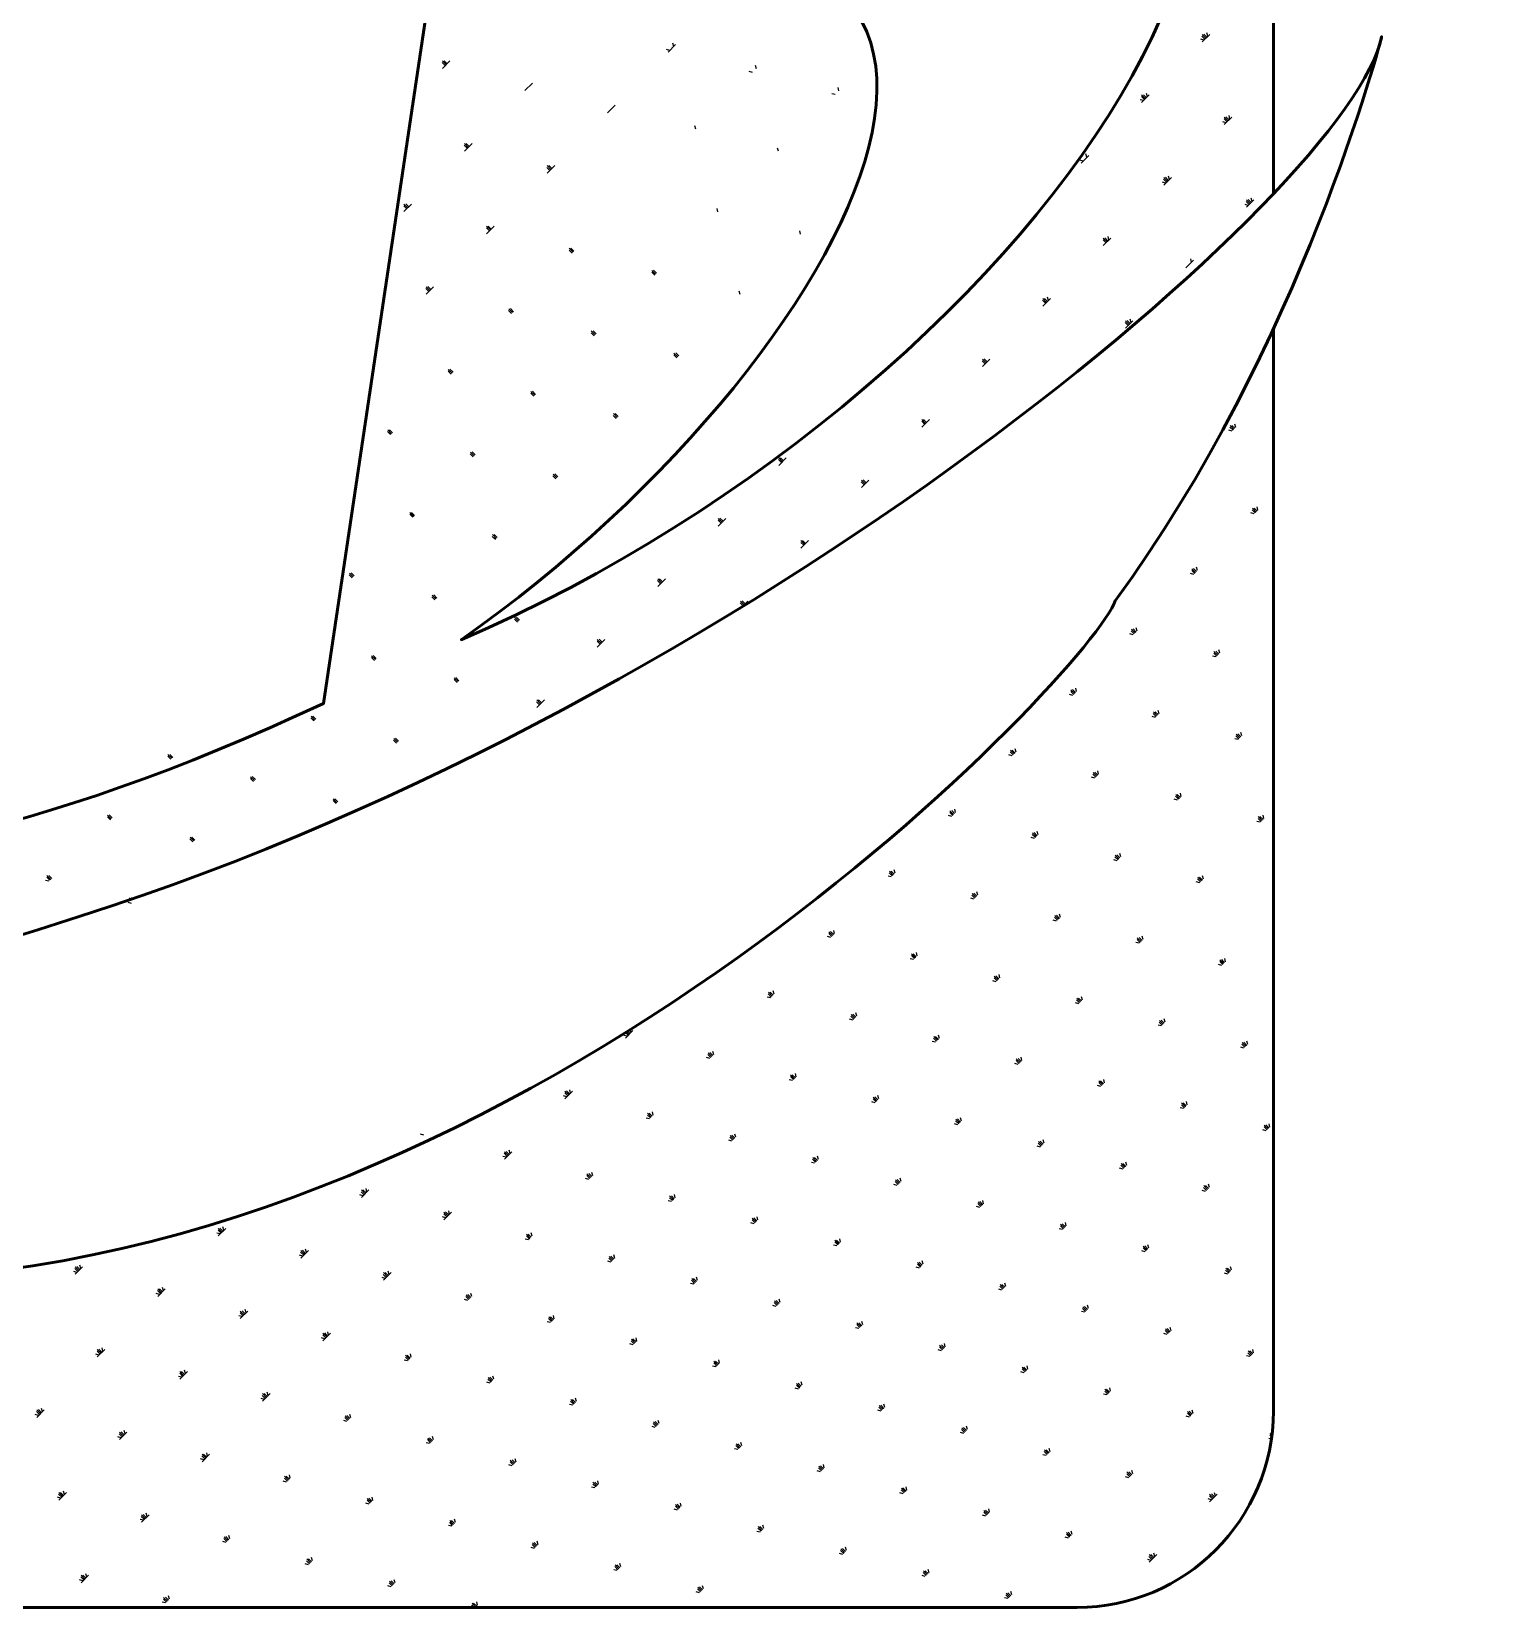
# Model space of a CAD drawing. Extents: x 54907 to 703237, y -798661 to -546661.
# Drawn here: x 250308 to 251933, y -551597 to -549857 of the extents above; entities that cross this region are included whole.
import ezdxf

# ---------------------------------------------------------------- set-up
doc = ezdxf.new("R2010")
doc.units = 0
doc.header["$LTSCALE"] = 1000
doc.header["$MEASUREMENT"] = 0
doc.layers.add('PUB_TITLE', color=4, linetype='Continuous')

msp = doc.modelspace()

# ---------------------------------------------------------------- linework, layer by layer
at = {"layer": 'PUB_TITLE', "color": 4}
for p, q in [((251604.1, -549865.1), (251600.8, -549861.7)), ((251605.2, -549864), (251601, -549859.9)), ((251601, -549868.2), (251609.4, -549859.9)), ((251606.2, -549863), (251602.9, -549859.6)), ((251607.3, -549861.9), (251606.3, -549858.3)), ((251013.1, -549877.5), (251009.4, -549876.5)), ((251011, -549879.6), (251019.3, -549871.2)), ((251017.2, -549873.3), (251016.3, -549869.6)), ((251603.1, -549866.1), (251599.4, -549865.1)), ((250764.7, -549894.3), (250761.4, -549891)), ((250765.8, -549893.3), (250761.6, -549889.1)), ((250761.6, -549897.5), (250769.9, -549889.1)), ((250766.8, -549892.2), (250763.5, -549888.9)), ((251108.5, -549897.8), (251107.5, -549894.1)), ((250852.9, -549921.9), (250861.2, -549913.6)), ((251104.3, -549901.9), (251100.7, -549901)), ((251195.6, -549926.4), (251192, -549925.4)), ((251199.8, -549922.2), (251198.8, -549918.6)), ((251536.3, -549932.9), (251532.6, -549932)), ((251537.3, -549931.9), (251534, -549928.6)), ((251538.4, -549930.9), (251534.2, -549926.7)), ((251534.2, -549935), (251542.5, -549926.7)), ((251539.4, -549929.8), (251536.1, -549926.5)), ((251540.5, -549928.8), (251539.5, -549925.1)), ((250944.1, -549946.4), (250952.5, -549938)), ((251629.6, -549955.3), (251625.5, -549951.1)), ((251625.5, -549959.5), (251633.8, -549951.1)), ((251630.7, -549954.3), (251627.3, -549950.9)), ((251631.7, -549953.2), (251630.8, -549949.6)), ((251041.7, -549964.6), (251040.7, -549960.9)), ((251627.6, -549957.4), (251623.9, -549956.4)), ((251628.6, -549956.4), (251625.3, -549953)), ((250789.2, -549985.6), (250785.8, -549982.3)), ((250790.2, -549984.6), (250786, -549980.4)), ((250786, -549988.7), (250794.4, -549980.4)), ((250791.3, -549983.5), (250787.9, -549980.2)), ((251133, -549989), (251132, -549985.4)), ((251469.5, -549999.8), (251465.8, -549998.8)), ((251467.4, -550001.9), (251475.7, -549993.5)), ((251473.6, -549995.6), (251472.7, -549991.9)), ((250880.5, -550010.1), (250877.1, -550006.7)), ((250881.5, -550009), (250877.3, -550004.8)), ((250877.3, -550013.2), (250885.7, -550004.8)), ((250882.5, -550008), (250879.2, -550004.6)), ((251561.8, -550023.2), (251558.4, -550019.8)), ((251562.8, -550022.1), (251558.6, -550018)), ((251558.6, -550026.3), (251567, -550018)), ((251563.9, -550021.1), (251560.5, -550017.7)), ((251564.9, -550020), (251563.9, -550016.4)), ((251560.7, -550024.2), (251557.1, -550023.2)), ((250722.4, -550052.4), (250719, -550049.1)), ((250723.4, -550051.4), (250719.2, -550047.2)), ((250719.2, -550055.6), (250727.6, -550047.2)), ((250724.4, -550050.3), (250721.1, -550047)), ((251066.1, -550055.9), (251065.2, -550052.2)), ((251652, -550048.7), (251648.4, -550047.7)), ((251653.1, -550047.6), (251649.7, -550044.3)), ((251654.1, -550046.6), (251649.9, -550042.4)), ((251649.9, -550050.8), (251658.3, -550042.4)), ((251655.1, -550045.5), (251651.8, -550042.2)), ((251656.2, -550044.5), (251655.2, -550040.9)), ((250813.6, -550076.9), (250810.3, -550073.6)), ((250814.7, -550075.8), (250810.5, -550071.7)), ((250810.5, -550080), (250818.9, -550071.7)), ((250815.7, -550074.8), (250812.4, -550071.5)), ((251157.4, -550080.3), (251156.5, -550076.7)), ((251495, -550090), (251491.6, -550086.7)), ((251496, -550089), (251491.8, -550084.8)), ((251491.8, -550093.1), (251500.2, -550084.8)), ((251497, -550087.9), (251493.7, -550084.6)), ((251498.1, -550086.9), (251497.1, -550083.2)), ((250904.9, -550101.3), (250901.6, -550098)), ((250906, -550100.3), (250901.8, -550096.1)), ((250907, -550099.3), (250903.7, -550095.9)), ((251589.4, -550111.3), (251588.4, -550107.7)), ((250996.2, -550125.8), (250992.9, -550122.5)), ((250997.2, -550124.8), (250993.1, -550120.6)), ((250998.3, -550123.7), (250994.9, -550120.4)), ((251583.1, -550117.6), (251591.5, -550109.2)), ((250746.8, -550143.7), (250743.5, -550140.4)), ((250747.9, -550142.7), (250743.7, -550138.5)), ((250743.7, -550146.8), (250752, -550138.5)), ((250748.9, -550141.6), (250745.6, -550138.3)), ((251090.6, -550147.1), (251089.6, -550143.5)), ((251428.1, -550156.8), (251424.8, -550153.5)), ((251429.2, -550155.8), (251425, -550151.6)), ((251425, -550160), (251433.4, -550151.6)), ((251430.2, -550154.7), (251426.9, -550151.4)), ((251431.3, -550153.7), (251430.3, -550150)), ((250838.1, -550168.2), (250834.8, -550164.8)), ((250839.1, -550167.1), (250835, -550163)), ((250840.2, -550166.1), (250836.8, -550162.7)), ((251519.4, -550181.3), (251516.1, -550177.9)), ((251520.5, -550180.2), (251516.3, -550176.1)), ((251516.3, -550184.4), (251524.6, -550176.1)), ((251521.5, -550179.2), (251518.2, -550175.8)), ((251522.5, -550178.1), (251521.6, -550174.5)), ((250929.4, -550192.6), (250926, -550189.3)), ((250930.4, -550191.6), (250926.2, -550187.4)), ((250931.5, -550190.5), (250928.1, -550187.2)), ((251021.7, -550216), (251017.5, -550211.9)), ((251022.7, -550215), (251019.4, -550211.7)), ((250772.3, -550233.9), (250768.1, -550229.8)), ((250773.4, -550232.9), (250770, -550229.6)), ((251020.7, -550217.1), (251017.3, -550213.7)), ((251361.3, -550223.6), (251358, -550220.3)), ((251362.4, -550222.6), (251358.2, -550218.4)), ((251358.2, -550226.8), (251366.5, -550218.4)), ((251363.4, -550221.6), (251360.1, -550218.2)), ((250771.3, -550235), (250767.9, -550231.7)), ((250862.6, -550259.5), (250859.2, -550256.1)), ((250863.6, -550258.4), (250859.4, -550254.2)), ((250864.6, -550257.4), (250861.3, -550254)), ((250953.8, -550283.9), (250950.5, -550280.6)), ((250954.9, -550282.9), (250950.7, -550278.7)), ((250955.9, -550281.8), (250952.6, -550278.5)), ((250704.4, -550301.8), (250701.1, -550298.5)), ((250705.5, -550300.8), (250701.3, -550296.6)), ((250706.5, -550299.7), (250703.2, -550296.4)), ((251294.5, -550290.5), (251291.2, -550287.1)), ((251295.5, -550289.4), (251291.4, -550285.2)), ((251291.4, -550293.6), (251299.7, -550285.2)), ((251296.6, -550288.4), (251293.2, -550285)), ((251634.1, -550298.1), (251630.5, -550297.1)), ((251635.2, -550297), (251631.8, -550293.7)), ((251636.2, -550296), (251632, -550291.8)), ((251637.2, -550294.9), (251633.9, -550291.6)), ((251638.3, -550293.9), (251637.3, -550290.2)), ((250795.7, -550326.3), (250792.4, -550322.9)), ((250796.8, -550325.2), (250792.6, -550321.1)), ((250797.8, -550324.2), (250794.5, -550320.8)), ((251136.4, -550332.8), (251133.1, -550329.5)), ((251137.4, -550331.8), (251133.3, -550327.6)), ((251133.3, -550336), (251141.6, -550327.6)), ((251138.5, -550330.7), (251135.1, -550327.4)), ((250887, -550350.7), (250883.7, -550347.4)), ((250888.1, -550349.7), (250883.9, -550345.5)), ((250889.1, -550348.6), (250885.8, -550345.3)), ((251228.7, -550356.2), (251224.5, -550352.1)), ((251224.5, -550360.4), (251232.9, -550352.1)), ((251229.8, -550355.2), (251226.4, -550351.9)), ((251227.7, -550357.3), (251224.3, -550353.9)), ((251659.6, -550388.3), (251656.3, -550385)), ((251660.7, -550387.3), (251656.5, -550383.1)), ((251661.7, -550386.2), (251658.4, -550382.9)), ((251662.7, -550385.2), (251661.8, -550381.5)), ((250728.9, -550393.1), (250725.6, -550389.8)), ((250730, -550392.1), (250725.8, -550387.9)), ((250731, -550391), (250727.7, -550387.7)), ((251069.6, -550399.6), (251066.2, -550396.3)), ((251070.6, -550398.6), (251066.4, -550394.4)), ((251066.4, -550402.8), (251074.8, -550394.4)), ((251071.7, -550397.6), (251068.3, -550394.2)), ((251658.6, -550389.3), (251654.9, -550388.4)), ((250820.2, -550417.6), (250816.8, -550414.2)), ((250821.2, -550416.5), (250817.1, -550412.3)), ((250822.3, -550415.5), (250818.9, -550412.1)), ((251160.8, -550424.1), (251157.5, -550420.8)), ((251161.9, -550423.1), (251157.7, -550418.9)), ((251157.7, -550427.2), (251166.1, -550418.9)), ((251162.9, -550422), (251159.6, -550418.7)), ((250662.1, -550459.9), (250658.7, -550456.6)), ((250663.1, -550458.9), (250659, -550454.7)), ((250664.2, -550457.8), (250660.8, -550454.5)), ((251591.7, -550456.2), (251588.1, -550455.2)), ((251592.8, -550455.1), (251589.5, -550451.8)), ((251593.8, -550454.1), (251589.7, -550449.9)), ((251594.9, -550453), (251591.5, -550449.7)), ((251595.9, -550452), (251594.9, -550448.3)), ((251002.7, -550466.5), (250999.4, -550463.1)), ((251003.8, -550465.4), (250999.6, -550461.2)), ((250999.6, -550469.6), (251008, -550461.2)), ((251004.8, -550464.4), (251001.5, -550461)), ((250753.4, -550484.4), (250750, -550481)), ((250754.4, -550483.3), (250750.2, -550479.2)), ((250755.5, -550482.3), (250752.1, -550478.9)), ((251094, -550490.9), (251090.7, -550487.6)), ((251095.1, -550489.9), (251090.9, -550485.7)), ((251090.9, -550494.1), (251099.2, -550485.7)), ((251096.1, -550488.8), (251092.8, -550485.5)), ((251679.7, -550479.7), (251679.4, -550479.6)), ((250844.6, -550508.8), (250841.3, -550505.5)), ((250845.7, -550507.8), (250841.5, -550503.6)), ((250846.7, -550506.7), (250843.4, -550503.4)), ((251524.9, -550523), (251521.3, -550522)), ((251526, -550521.9), (251522.6, -550518.6)), ((251527, -550520.9), (251522.8, -550516.7)), ((251528.1, -550519.9), (251524.7, -550516.5)), ((251529.1, -550518.8), (251528.1, -550515.2)), ((250935.9, -550533.3), (250932.6, -550530)), ((250937, -550532.2), (250932.8, -550528.1)), ((250932.8, -550536.4), (250941.1, -550528.1)), ((250938, -550531.2), (250934.7, -550527.9)), ((251617.2, -550546.4), (251613.9, -550543.1)), ((251618.3, -550545.4), (251614.1, -550541.2)), ((251619.3, -550544.3), (251616, -550541)), ((251620.4, -550543.3), (251619.4, -550539.6)), ((250686.5, -550551.2), (250683.2, -550547.9)), ((250687.6, -550550.2), (250683.4, -550546)), ((250688.6, -550549.1), (250685.3, -550545.8)), ((251616.2, -550547.4), (251612.6, -550546.5)), ((250777.8, -550575.7), (250774.5, -550572.3)), ((250778.9, -550574.6), (250774.7, -550570.4)), ((250779.9, -550573.6), (250776.6, -550570.2)), ((250870.1, -550599.1), (250866, -550594.9)), ((250866, -550603.2), (250874.3, -550594.9)), ((250871.2, -550598), (250867.9, -550594.7)), ((251458.1, -550589.8), (251454.5, -550588.8)), ((251459.1, -550588.8), (251455.8, -550585.4)), ((251460.2, -550587.7), (251456, -550583.5)), ((251461.2, -550586.7), (251457.9, -550583.3)), ((251462.3, -550585.6), (251461.3, -550582)), ((250620.8, -550617), (250616.6, -550612.8)), ((250621.8, -550615.9), (250618.5, -550612.6)), ((250869.1, -550600.1), (250865.8, -550596.8)), ((251549.4, -550614.3), (251545.7, -550613.3)), ((251550.4, -550613.2), (251547.1, -550609.9)), ((251551.5, -550612.2), (251547.3, -550608)), ((251552.5, -550611.1), (251549.2, -550607.8)), ((251553.6, -550610.1), (251552.6, -550606.4)), ((250619.7, -550618), (250616.4, -550614.7)), ((250711, -550642.5), (250707.7, -550639.1)), ((250712, -550641.4), (250707.9, -550637.3)), ((250713.1, -550640.4), (250709.8, -550637)), ((251640.7, -550638.7), (251637, -550637.7)), ((251641.7, -550637.7), (251638.4, -550634.3)), ((251642.8, -550636.6), (251638.6, -550632.5)), ((251643.8, -550635.6), (251640.5, -550632.2)), ((251644.8, -550634.5), (251643.9, -550630.9)), ((250461.6, -550660.4), (250458.3, -550657)), ((250462.7, -550659.3), (250458.5, -550655.2)), ((250463.7, -550658.3), (250460.4, -550655)), ((251391.3, -550656.6), (251387.6, -550655.6)), ((251392.3, -550655.6), (251389, -550652.2)), ((251393.4, -550654.5), (251389.2, -550650.4)), ((251394.4, -550653.5), (251391.1, -550650.2)), ((251395.5, -550652.5), (251394.5, -550648.8)), ((250552.9, -550684.8), (250549.6, -550681.5)), ((250553.9, -550683.8), (250549.8, -550679.6)), ((250555, -550682.8), (250551.6, -550679.4)), ((251482.6, -550681.1), (251478.9, -550680.1)), ((251483.6, -550680), (251480.3, -550676.7)), ((251484.7, -550679), (251480.5, -550674.8)), ((251485.7, -550678), (251482.4, -550674.6)), ((251486.7, -550676.9), (251485.8, -550673.3)), ((251575.9, -550703.5), (251571.8, -550699.3)), ((251577, -550702.4), (251573.6, -550699.1)), ((251578, -550701.4), (251577, -550697.7)), ((250644.2, -550709.3), (250640.8, -550706)), ((250645.2, -550708.3), (250641, -550704.1)), ((250646.3, -550707.2), (250642.9, -550703.9)), ((251326.5, -550721.4), (251322.4, -550717.2)), ((251327.6, -550720.3), (251324.3, -550717)), ((251328.6, -550719.3), (251327.7, -550715.6)), ((251573.8, -550705.5), (251570.2, -550704.6)), ((251574.9, -550704.5), (251571.5, -550701.2)), ((250394.8, -550727.2), (250391.5, -550723.9)), ((250395.8, -550726.2), (250391.7, -550722)), ((250396.9, -550725.1), (250393.5, -550721.8)), ((251324.5, -550723.4), (251320.8, -550722.5)), ((251325.5, -550722.4), (251322.2, -550719.1)), ((251665.1, -550730), (251661.5, -550729)), ((251666.2, -550729), (251662.8, -550725.6)), ((251667.2, -550727.9), (251663, -550723.7)), ((251668.3, -550726.9), (251664.9, -550723.5)), ((251669.3, -550725.8), (251668.3, -550722.2)), ((250486.1, -550751.7), (250482.7, -550748.3)), ((250487.1, -550750.6), (250482.9, -550746.4)), ((250488.2, -550749.6), (250484.8, -550746.2)), ((251415.7, -550747.9), (251412.1, -550746.9)), ((251416.8, -550746.9), (251413.4, -550743.5)), ((251417.8, -550745.8), (251413.7, -550741.6)), ((251418.9, -550744.8), (251415.5, -550741.4)), ((251419.9, -550743.7), (251418.9, -550740.1)), ((251508.1, -550771.3), (251504.7, -550768)), ((251509.1, -550770.3), (251504.9, -550766.1)), ((251510.2, -550769.2), (251506.8, -550765.9)), ((251511.2, -550768.2), (251510.2, -550764.5)), ((251258.7, -550789.2), (251255.3, -550785.9)), ((251259.7, -550788.2), (251255.6, -550784)), ((251260.8, -550787.1), (251257.4, -550783.8)), ((251261.8, -550786.1), (251260.8, -550782.4)), ((251507, -550772.4), (251503.4, -550771.4)), ((250326.9, -550795.1), (250323.3, -550794.1)), ((250328, -550794), (250324.6, -550790.7)), ((250329, -550793), (250324.8, -550788.8)), ((250330.1, -550791.9), (250326.7, -550788.6)), ((251257.6, -550790.3), (251254, -550789.3)), ((251598.3, -550796.8), (251594.6, -550795.8)), ((251599.3, -550795.8), (251596, -550792.4)), ((251600.4, -550794.7), (251596.2, -550790.6)), ((251601.4, -550793.7), (251598.1, -550790.4)), ((251602.5, -550792.6), (251601.5, -550789)), ((250418.2, -550819.5), (250414.6, -550818.5)), ((250416.4, -550815.6), (250415.9, -550815.1)), ((250417.9, -550815.1), (250416.1, -550813.3)), ((250419.5, -550814.5), (250418, -550813.1)), ((251348.9, -550814.7), (251345.3, -550813.8)), ((251350, -550813.7), (251346.6, -550810.3)), ((251351, -550812.6), (251346.8, -550808.5)), ((251352.1, -550811.6), (251348.7, -550808.3)), ((251353.1, -550810.6), (251352.1, -550806.9)), ((251440.2, -550839.2), (251436.5, -550838.2)), ((251441.2, -550838.1), (251437.9, -550834.8)), ((251442.3, -550837.1), (251438.1, -550832.9)), ((251443.3, -550836.1), (251440, -550832.7)), ((251444.4, -550835), (251443.4, -550831.4)), ((251190.8, -550857.1), (251187.2, -550856.1)), ((251191.9, -550856), (251188.5, -550852.7)), ((251192.9, -550855), (251188.7, -550850.8)), ((251194, -550854), (251190.6, -550850.6)), ((251195, -550852.9), (251194, -550849.3)), ((251535.7, -550859.5), (251534.7, -550855.8)), ((251286.3, -550877.4), (251285.3, -550873.7)), ((251531.5, -550863.6), (251527.8, -550862.7)), ((251532.5, -550862.6), (251529.2, -550859.3)), ((251533.6, -550861.6), (251529.4, -550857.4)), ((251534.6, -550860.5), (251531.3, -550857.2)), ((251282.1, -550881.6), (251278.4, -550880.6)), ((251283.1, -550880.5), (251279.8, -550877.2)), ((251284.2, -550879.5), (251280, -550875.3)), ((251285.2, -550878.4), (251281.9, -550875.1)), ((251622.8, -550888.1), (251619.1, -550887.1)), ((251623.8, -550887.1), (251620.5, -550883.7)), ((251624.8, -550886), (251620.7, -550881.8)), ((251625.9, -550885), (251622.6, -550881.6)), ((251626.9, -550883.9), (251626, -550880.3)), ((251373.4, -550906), (251369.7, -550905)), ((251374.4, -550905), (251371.1, -550901.6)), ((251375.5, -550903.9), (251371.3, -550899.7)), ((251376.5, -550902.9), (251373.2, -550899.5)), ((251377.6, -550901.8), (251376.6, -550898.2)), ((251124, -550923.9), (251120.3, -550922.9)), ((251125, -550922.9), (251121.7, -550919.5)), ((251126.1, -550921.8), (251121.9, -550917.6)), ((251127.1, -550920.8), (251123.8, -550917.4)), ((251128.2, -550919.7), (251127.2, -550916.1)), ((251465.7, -550929.4), (251462.4, -550926.1)), ((251466.7, -550928.4), (251462.6, -550924.2)), ((251467.8, -550927.3), (251464.4, -550924)), ((251468.8, -550926.3), (251467.9, -550922.6)), ((251216.3, -550947.3), (251213, -550944)), ((251217.4, -550946.3), (251213.2, -550942.1)), ((251218.4, -550945.2), (251215.1, -550941.9)), ((251219.5, -550944.2), (251218.5, -550940.5)), ((251464.7, -550930.5), (251461, -550929.5)), ((250963.8, -550968.4), (250972.2, -550960)), ((250969, -550963.1), (250966.5, -550960.6)), ((250970.1, -550962.1), (250969.2, -550958.9)), ((251215.3, -550948.4), (251211.6, -550947.4)), ((251555.9, -550954.9), (251552.3, -550953.9)), ((251557, -550953.9), (251553.6, -550950.5)), ((251558, -550952.8), (251553.8, -550948.7)), ((251559.1, -550951.8), (251555.7, -550948.5)), ((251560.1, -550950.7), (251559.1, -550947.1)), ((250965.9, -550966.3), (250962.2, -550965.3)), ((250966.9, -550965.2), (250963.9, -550962.2)), ((250968, -550964.2), (250965.2, -550961.4)), ((251306.6, -550972.8), (251302.9, -550971.9)), ((251307.6, -550971.8), (251304.3, -550968.4)), ((251308.6, -550970.7), (251304.5, -550966.6)), ((251309.7, -550969.7), (251306.3, -550966.4)), ((251310.7, -550968.7), (251309.8, -550965)), ((251647.2, -550979.4), (251643.6, -550978.4)), ((251648.3, -550978.3), (251644.9, -550975)), ((251649.3, -550977.3), (251645.1, -550973.1)), ((251650.4, -550976.3), (251647, -550972.9)), ((251651.4, -550975.2), (251650.4, -550971.6)), ((251057.2, -550990.7), (251053.5, -550989.8)), ((251058.2, -550989.7), (251054.9, -550986.4)), ((251059.3, -550988.6), (251055.1, -550984.5)), ((251060.3, -550987.6), (251057, -550984.3)), ((251061.4, -550986.6), (251060.4, -550982.9)), ((251398.9, -550996.2), (251395.5, -550992.9)), ((251399.9, -550995.2), (251395.7, -550991)), ((251401, -550994.2), (251397.6, -550990.8)), ((251402, -550993.1), (251401, -550989.5)), ((251149.5, -551014.1), (251146.2, -551010.8)), ((251150.5, -551013.1), (251146.4, -551008.9)), ((251151.6, -551012.1), (251148.2, -551008.7)), ((251152.6, -551011), (251151.7, -551007.4)), ((251397.8, -550997.3), (251394.2, -550996.3)), ((250900.1, -551032.1), (250896.8, -551028.7)), ((250901.2, -551031), (250897, -551026.8)), ((250897, -551035.2), (250905.3, -551026.8)), ((250902.2, -551030), (250898.9, -551026.6)), ((250903.2, -551028.9), (250902.3, -551025.3)), ((251148.5, -551015.2), (251144.8, -551014.2)), ((251489.1, -551021.7), (251485.5, -551020.8)), ((251490.2, -551020.7), (251486.8, -551017.4)), ((251491.2, -551019.7), (251487, -551015.5)), ((251492.2, -551018.6), (251488.9, -551015.3)), ((251493.3, -551017.6), (251492.3, -551013.9)), ((250899.1, -551033.1), (250895.4, -551032.1)), ((251239.7, -551039.7), (251236.1, -551038.7)), ((251240.8, -551038.6), (251237.4, -551035.3)), ((251241.8, -551037.6), (251237.6, -551033.4)), ((251242.9, -551036.5), (251239.5, -551033.2)), ((251243.9, -551035.5), (251242.9, -551031.8)), ((251580.4, -551046.2), (251576.7, -551045.2)), ((251581.4, -551045.2), (251578.1, -551041.8)), ((251582.5, -551044.1), (251578.3, -551039.9)), ((251583.5, -551043.1), (251580.2, -551039.7)), ((251584.6, -551042), (251583.6, -551038.4)), ((250990.4, -551057.6), (250986.7, -551056.6)), ((250991.4, -551056.5), (250988.1, -551053.2)), ((250992.4, -551055.5), (250988.3, -551051.3)), ((250993.5, -551054.4), (250990.1, -551051.1)), ((250994.5, -551053.4), (250993.6, -551049.7)), ((251331, -551064.1), (251327.4, -551063.1)), ((251332.1, -551063.1), (251328.7, -551059.7)), ((251333.1, -551062), (251328.9, -551057.8)), ((251334.1, -551061), (251330.8, -551057.6)), ((251335.2, -551059.9), (251334.2, -551056.3)), ((251673.8, -551068.6), (251669.6, -551064.4)), ((251674.8, -551067.5), (251671.5, -551064.2)), ((251675.9, -551066.5), (251674.9, -551062.8)), ((250741, -551075.5), (250737.3, -551074.5)), ((251081.6, -551082), (251078, -551081)), ((251082.7, -551081), (251079.3, -551077.6)), ((251083.7, -551079.9), (251079.5, -551075.8)), ((251084.8, -551078.9), (251081.4, -551075.5)), ((251085.8, -551077.8), (251084.8, -551074.2)), ((251424.4, -551086.5), (251420.2, -551082.3)), ((251425.4, -551085.4), (251422.1, -551082.1)), ((251426.5, -551084.4), (251425.5, -551080.7)), ((251671.7, -551070.7), (251668, -551069.7)), ((251672.7, -551069.6), (251669.4, -551066.3)), ((250832.3, -551099.9), (250828.6, -551098.9)), ((250833.3, -551098.9), (250830, -551095.5)), ((250834.3, -551097.8), (250830.2, -551093.7)), ((250830.2, -551102), (250838.5, -551093.7)), ((250835.4, -551096.8), (250832, -551093.4)), ((250836.4, -551095.7), (250835.4, -551092.1)), ((251175, -551104.4), (251170.8, -551100.2)), ((251176, -551103.3), (251172.7, -551100)), ((251177.1, -551102.3), (251176.1, -551098.6)), ((251422.3, -551088.6), (251418.6, -551087.6)), ((251423.3, -551087.5), (251420, -551084.2)), ((250926.7, -551121.2), (250923.3, -551117.9)), ((250927.7, -551120.2), (250926.7, -551116.6)), ((251172.9, -551106.5), (251169.3, -551105.5)), ((251174, -551105.4), (251170.6, -551102.1)), ((251513.6, -551113), (251509.9, -551112)), ((251514.6, -551112), (251511.3, -551108.6)), ((251515.7, -551110.9), (251511.5, -551106.8)), ((251516.7, -551109.9), (251513.4, -551106.6)), ((251517.8, -551108.9), (251516.8, -551105.2)), ((250678.3, -551138.1), (250677.3, -551134.5)), ((250923.5, -551124.4), (250919.9, -551123.4)), ((250924.6, -551123.3), (250921.2, -551120)), ((250925.6, -551122.3), (250921.4, -551118.1)), ((251264.2, -551130.9), (251260.5, -551130)), ((251265.2, -551129.9), (251261.9, -551126.5)), ((251266.3, -551128.8), (251262.1, -551124.7)), ((251267.3, -551127.8), (251264, -551124.5)), ((251268.4, -551126.8), (251267.4, -551123.1)), ((251605.9, -551136.4), (251602.6, -551133.1)), ((251606.9, -551135.4), (251602.8, -551131.2)), ((251608, -551134.4), (251604.6, -551131)), ((251609, -551133.3), (251608.1, -551129.7)), ((250674.1, -551142.3), (250670.5, -551141.3)), ((250675.2, -551141.2), (250671.9, -551137.9)), ((250676.2, -551140.2), (250672.1, -551136)), ((250672.1, -551144.4), (250680.4, -551136)), ((250677.3, -551139.2), (250673.9, -551135.8)), ((251014.8, -551148.8), (251011.2, -551147.9)), ((251015.9, -551147.8), (251012.5, -551144.5)), ((251016.9, -551146.7), (251012.7, -551142.6)), ((251017.9, -551145.7), (251014.6, -551142.4)), ((251019, -551144.7), (251018, -551141)), ((251356.5, -551154.3), (251353.2, -551151)), ((251357.6, -551153.3), (251353.4, -551149.1)), ((251358.6, -551152.3), (251355.3, -551148.9)), ((251359.6, -551151.2), (251358.7, -551147.6)), ((251604.9, -551137.5), (251601.2, -551136.5)), ((250765.4, -551166.7), (250761.8, -551165.8)), ((250766.5, -551165.7), (250763.1, -551162.4)), ((250767.5, -551164.7), (250763.3, -551160.5)), ((250763.3, -551168.8), (250771.7, -551160.5)), ((250768.6, -551163.6), (250765.2, -551160.3)), ((250769.6, -551162.6), (250768.6, -551158.9)), ((251107.1, -551172.3), (251103.8, -551168.9)), ((251108.2, -551171.2), (251104, -551167)), ((251109.2, -551170.2), (251105.9, -551166.8)), ((251110.3, -551169.1), (251109.3, -551165.5)), ((251355.5, -551155.4), (251351.8, -551154.4)), ((250516, -551184.6), (250512.4, -551183.7)), ((250517.1, -551183.6), (250513.8, -551180.3)), ((250518.1, -551182.6), (250514, -551178.4)), ((250514, -551186.7), (250522.3, -551178.4)), ((250519.2, -551181.5), (250515.8, -551178.2)), ((250520.2, -551180.5), (250519.2, -551176.8)), ((250857.8, -551190.2), (250854.4, -551186.8)), ((250858.8, -551189.1), (250854.6, -551184.9)), ((250859.8, -551188.1), (250856.5, -551184.7)), ((250860.9, -551187), (250859.9, -551183.4)), ((251106.1, -551173.3), (251102.4, -551172.3)), ((251446.8, -551179.8), (251443.1, -551178.9)), ((251447.8, -551178.8), (251444.5, -551175.5)), ((251448.8, -551177.8), (251444.7, -551173.6)), ((251449.9, -551176.7), (251446.5, -551173.4)), ((251450.9, -551175.7), (251450, -551172)), ((250608.4, -551208.1), (250605, -551204.7)), ((250609.4, -551207), (250605.2, -551202.8)), ((250605.2, -551211.2), (250613.6, -551202.8)), ((250610.5, -551206), (250607.1, -551202.6)), ((250611.5, -551204.9), (250610.5, -551201.3)), ((250856.7, -551191.2), (250853.1, -551190.2)), ((251197.4, -551197.8), (251193.7, -551196.8)), ((251198.4, -551196.7), (251195.1, -551193.4)), ((251199.5, -551195.7), (251195.3, -551191.5)), ((251200.5, -551194.6), (251197.2, -551191.3)), ((251201.5, -551193.6), (251200.6, -551189.9)), ((251538, -551204.3), (251534.4, -551203.3)), ((251539.1, -551203.3), (251535.7, -551199.9)), ((251540.1, -551202.2), (251535.9, -551198)), ((251541.2, -551201.2), (251537.8, -551197.8)), ((251542.2, -551200.1), (251541.2, -551196.5)), ((250360, -551224.9), (250355.9, -551220.7)), ((250355.9, -551229.1), (250364.2, -551220.7)), ((250361.1, -551223.9), (250357.7, -551220.5)), ((250362.1, -551222.8), (250361.1, -551219.2)), ((250607.3, -551209.1), (250603.7, -551208.1)), ((250948, -551215.7), (250944.3, -551214.7)), ((250949, -551214.6), (250945.7, -551211.3)), ((250950.1, -551213.6), (250945.9, -551209.4)), ((250951.1, -551212.5), (250947.8, -551209.2)), ((250952.2, -551211.5), (250951.2, -551207.8)), ((251288.7, -551222.2), (251285, -551221.2)), ((251289.7, -551221.2), (251286.4, -551217.8)), ((251290.7, -551220.1), (251286.6, -551215.9)), ((251291.8, -551219.1), (251288.4, -551215.7)), ((251292.8, -551218), (251291.8, -551214.4)), ((251632.4, -551225.6), (251629.1, -551222.3)), ((251633.5, -551224.6), (251632.5, -551220.9)), ((250357.9, -551227), (250354.3, -551226)), ((250359, -551226), (250355.6, -551222.6)), ((250698.6, -551233.6), (250695, -551232.6)), ((250699.7, -551232.5), (250696.3, -551229.2)), ((250700.7, -551231.5), (250696.5, -551227.3)), ((250696.5, -551235.7), (250704.9, -551227.3)), ((250701.7, -551230.4), (250698.4, -551227.1)), ((250702.8, -551229.4), (250701.8, -551225.7)), ((251039.3, -551240.1), (251035.6, -551239.1)), ((251040.3, -551239.1), (251037, -551235.7)), ((251041.4, -551238), (251037.2, -551233.9)), ((251042.4, -551237), (251039.1, -551233.6)), ((251043.4, -551235.9), (251042.5, -551232.3)), ((251384.1, -551242.5), (251383.1, -551238.8)), ((251629.3, -551228.8), (251625.7, -551227.8)), ((251630.4, -551227.7), (251627, -551224.4)), ((251631.4, -551226.7), (251627.2, -551222.5)), ((250449.2, -551251.5), (250445.6, -551250.5)), ((250450.3, -551250.4), (250446.9, -551247.1)), ((250451.3, -551249.4), (250447.1, -551245.2)), ((250447.1, -551253.6), (250455.5, -551245.2)), ((250452.4, -551248.3), (250449, -551245)), ((250453.4, -551247.3), (250452.4, -551243.6)), ((250789.9, -551258), (250786.2, -551257)), ((250790.9, -551257), (250787.6, -551253.6)), ((250792, -551255.9), (250787.8, -551251.8)), ((250793, -551254.9), (250789.7, -551251.5)), ((250794.1, -551253.8), (250793.1, -551250.2)), ((251134.7, -551260.4), (251133.7, -551256.7)), ((251379.9, -551246.7), (251376.3, -551245.7)), ((251381, -551245.6), (251377.6, -551242.3)), ((251382, -551244.6), (251377.8, -551240.4)), ((251383.1, -551243.5), (251379.7, -551240.2)), ((250541.6, -551274.9), (250538.2, -551271.5)), ((250542.6, -551273.8), (250538.4, -551269.7)), ((250538.4, -551278), (250546.8, -551269.7)), ((250543.6, -551272.8), (250540.3, -551269.5)), ((250544.7, -551271.8), (250543.7, -551268.1)), ((250885.3, -551278.3), (250884.4, -551274.7)), ((251130.5, -551264.6), (251126.9, -551263.6)), ((251131.6, -551263.5), (251128.3, -551260.2)), ((251132.6, -551262.5), (251128.5, -551258.3)), ((251133.7, -551261.4), (251130.3, -551258.1)), ((251471.2, -551271.1), (251467.6, -551270.2)), ((251472.3, -551270.1), (251468.9, -551266.7)), ((251473.3, -551269), (251469.1, -551264.9)), ((251474.3, -551268), (251471, -551264.7)), ((251475.4, -551267), (251474.4, -551263.3)), ((250540.5, -551275.9), (250536.9, -551274.9)), ((250881.2, -551282.5), (250877.5, -551281.5)), ((250882.2, -551281.4), (250878.9, -551278.1)), ((250883.3, -551280.4), (250879.1, -551276.2)), ((250884.3, -551279.3), (250881, -551276)), ((251221.8, -551289), (251218.2, -551288.1)), ((251222.9, -551288), (251219.5, -551284.6)), ((251223.9, -551286.9), (251219.7, -551282.8)), ((251225, -551285.9), (251221.6, -551282.6)), ((251226, -551284.9), (251225, -551281.2)), ((251563.5, -551294.5), (251560.2, -551291.2)), ((251564.6, -551293.5), (251560.4, -551289.3)), ((251565.6, -551292.5), (251562.3, -551289.1)), ((251566.7, -551291.4), (251565.7, -551287.8)), ((250631.8, -551300.4), (250628.1, -551299.4)), ((250632.8, -551299.3), (250629.5, -551296)), ((250633.9, -551298.3), (250629.7, -551294.1)), ((250629.7, -551302.5), (250638.1, -551294.1)), ((250634.9, -551297.3), (250631.6, -551293.9)), ((250636, -551296.2), (250635, -551292.6)), ((250972.4, -551306.9), (250968.8, -551306)), ((250973.5, -551305.9), (250970.2, -551302.6)), ((250974.5, -551304.9), (250970.4, -551300.7)), ((250975.6, -551303.8), (250972.2, -551300.5)), ((250976.6, -551302.8), (250975.6, -551299.1)), ((251314.2, -551312.4), (251310.8, -551309.1)), ((251315.2, -551311.4), (251311, -551307.2)), ((251316.2, -551310.4), (251312.9, -551307)), ((251317.3, -551309.3), (251316.3, -551305.7)), ((251562.5, -551295.6), (251558.8, -551294.6)), ((250382.4, -551318.3), (250378.8, -551317.3)), ((250383.4, -551317.2), (250380.1, -551313.9)), ((250384.5, -551316.2), (250380.3, -551312)), ((250380.3, -551320.4), (250388.7, -551312)), ((250385.5, -551315.2), (250382.2, -551311.8)), ((250386.6, -551314.1), (250385.6, -551310.5)), ((250723.1, -551324.8), (250719.4, -551323.9)), ((250724.1, -551323.8), (250720.8, -551320.5)), ((250725.2, -551322.8), (250721, -551318.6)), ((250726.2, -551321.7), (250722.9, -551318.4)), ((250727.2, -551320.7), (250726.3, -551317)), ((251065.8, -551329.3), (251061.6, -551325.1)), ((251066.9, -551328.3), (251063.5, -551324.9)), ((251067.9, -551327.2), (251066.9, -551323.6)), ((251313.1, -551313.5), (251309.5, -551312.5)), ((251653.8, -551320), (251650.1, -551319.1)), ((251654.8, -551319), (251651.5, -551315.7)), ((251655.9, -551318), (251651.7, -551313.8)), ((251656.9, -551316.9), (251653.6, -551313.6)), ((251657.9, -551315.9), (251657, -551312.2)), ((250473.7, -551342.7), (250470, -551341.8)), ((250474.7, -551341.7), (250471.4, -551338.4)), ((250475.8, -551340.7), (250471.6, -551336.5)), ((250471.6, -551344.8), (250479.9, -551336.5)), ((250476.8, -551339.6), (250473.5, -551336.3)), ((250477.9, -551338.6), (250476.9, -551334.9)), ((250816.4, -551347.2), (250812.3, -551343)), ((250817.5, -551346.2), (250814.1, -551342.8)), ((250818.5, -551345.1), (250817.5, -551341.5)), ((251063.7, -551331.4), (251060.1, -551330.4)), ((251064.8, -551330.4), (251061.4, -551327)), ((251404.4, -551338), (251400.7, -551337)), ((251405.4, -551336.9), (251402.1, -551333.6)), ((251406.5, -551335.9), (251402.3, -551331.7)), ((251407.5, -551334.8), (251404.2, -551331.5)), ((251408.6, -551333.8), (251407.6, -551330.1)), ((250567.1, -551365.1), (250562.9, -551360.9)), ((250562.9, -551369.3), (250571.2, -551360.9)), ((250568.1, -551364.1), (250564.8, -551360.7)), ((250569.1, -551363), (250568.2, -551359.4)), ((250814.3, -551349.3), (250810.7, -551348.3)), ((250815.4, -551348.3), (250812, -551344.9)), ((251155, -551355.9), (251151.4, -551354.9)), ((251156.1, -551354.8), (251152.7, -551351.5)), ((251157.1, -551353.8), (251152.9, -551349.6)), ((251158.1, -551352.7), (251154.8, -551349.4)), ((251159.2, -551351.7), (251158.2, -551348)), ((251495.7, -551362.4), (251492, -551361.4)), ((251496.7, -551361.4), (251493.4, -551358)), ((251497.8, -551360.3), (251493.6, -551356.1)), ((251498.8, -551359.3), (251495.5, -551355.9)), ((251499.8, -551358.2), (251498.9, -551354.6)), ((250317.7, -551383), (250313.5, -551378.8)), ((250313.5, -551387.2), (250321.8, -551378.8)), ((250318.7, -551382), (250315.4, -551378.6)), ((250319.8, -551380.9), (250318.8, -551377.3)), ((250565, -551367.2), (250561.3, -551366.2)), ((250566, -551366.2), (250562.7, -551362.8)), ((250905.6, -551373.8), (250902, -551372.8)), ((250906.7, -551372.7), (250903.3, -551369.4)), ((250907.7, -551371.7), (250903.5, -551367.5)), ((250908.8, -551370.6), (250905.4, -551367.3)), ((250909.8, -551369.6), (250908.8, -551365.9)), ((251247.3, -551379.3), (251244, -551375.9)), ((251248.4, -551378.2), (251244.2, -551374)), ((251249.4, -551377.2), (251246.1, -551373.8)), ((251250.5, -551376.1), (251249.5, -551372.5)), ((251591.1, -551382.7), (251590.1, -551379)), ((250315.6, -551385.1), (250311.9, -551384.1)), ((250316.6, -551384.1), (250313.3, -551380.7)), ((250656.2, -551391.7), (250652.6, -551390.7)), ((250657.3, -551390.6), (250653.9, -551387.3)), ((250658.3, -551389.6), (250654.2, -551385.4)), ((250659.4, -551388.5), (250656, -551385.2)), ((250660.4, -551387.5), (250659.4, -551383.8)), ((250998, -551397.2), (250994.6, -551393.8)), ((250999, -551396.1), (250994.8, -551392)), ((251000, -551395.1), (250996.7, -551391.7)), ((251001.1, -551394), (251000.1, -551390.4)), ((251246.3, -551380.3), (251242.6, -551379.3)), ((251586.9, -551386.9), (251583.3, -551385.9)), ((251588, -551385.8), (251584.7, -551382.5)), ((251589, -551384.8), (251584.9, -551380.6)), ((251590.1, -551383.7), (251586.7, -551380.4)), ((250406.9, -551409.6), (250403.2, -551408.6)), ((250407.9, -551408.5), (250404.6, -551405.2)), ((250409, -551407.5), (250404.8, -551403.3)), ((250404.8, -551411.7), (250413.1, -551403.3)), ((250410, -551406.4), (250406.7, -551403.1)), ((250411, -551405.4), (250410.1, -551401.7)), ((250748.6, -551415.1), (250745.2, -551411.7)), ((250749.6, -551414), (250745.4, -551409.9)), ((250750.7, -551413), (250747.3, -551409.6)), ((250751.7, -551411.9), (250750.7, -551408.3)), ((250996.9, -551398.2), (250993.3, -551397.2)), ((251337.6, -551404.8), (251333.9, -551403.8)), ((251338.6, -551403.7), (251335.3, -551400.4)), ((251339.7, -551402.7), (251335.5, -551398.5)), ((251340.7, -551401.6), (251337.4, -551398.3)), ((251341.7, -551400.6), (251340.8, -551396.9)), ((251677.5, -551411.1), (251674.6, -551410.3)), ((251677.9, -551408.9), (251675.9, -551406.9)), ((251678.1, -551407), (251676.1, -551405.1)), ((251676.1, -551413.4), (251677.4, -551412.2)), ((251678.3, -551405.2), (251678, -551404.9)), ((250499.2, -551433), (250495.8, -551429.6)), ((250500.2, -551431.9), (250496.1, -551427.8)), ((250496.1, -551436.1), (250504.4, -551427.8)), ((250501.3, -551430.9), (250497.9, -551427.6)), ((250502.3, -551429.9), (250501.3, -551426.2)), ((250747.5, -551416.1), (250743.9, -551415.1)), ((251088.2, -551422.7), (251084.5, -551421.7)), ((251089.2, -551421.6), (251085.9, -551418.3)), ((251090.3, -551420.6), (251086.1, -551416.4)), ((251091.3, -551419.5), (251088, -551416.2)), ((251092.4, -551418.5), (251091.4, -551414.8)), ((251428.8, -551429.2), (251425.2, -551428.3)), ((251429.9, -551428.2), (251426.6, -551424.8)), ((251430.9, -551427.1), (251426.8, -551423)), ((251432, -551426.1), (251428.6, -551422.8)), ((251433, -551425.1), (251432, -551421.4)), ((250498.1, -551434), (250494.5, -551433)), ((250838.8, -551440.6), (250835.2, -551439.6)), ((250839.8, -551439.5), (250836.5, -551436.2)), ((250840.9, -551438.5), (250836.7, -551434.3)), ((250841.9, -551437.4), (250838.6, -551434.1)), ((250843, -551436.4), (250842, -551432.8)), ((251179.5, -551447.1), (251175.8, -551446.2)), ((251180.5, -551446.1), (251177.2, -551442.8)), ((251181.6, -551445), (251177.4, -551440.9)), ((251182.6, -551444), (251179.3, -551440.7)), ((251183.6, -551443), (251182.7, -551439.3)), ((251522.2, -551451.6), (251518, -551447.4)), ((251523.3, -551450.6), (251519.9, -551447.2)), ((251524.3, -551449.5), (251523.3, -551445.9)), ((250589.4, -551458.5), (250585.8, -551457.5)), ((250590.5, -551457.4), (250587.1, -551454.1)), ((250591.5, -551456.4), (250587.3, -551452.2)), ((250592.6, -551455.4), (250589.2, -551452)), ((250593.6, -551454.3), (250592.6, -551450.7)), ((250930.1, -551465), (250926.4, -551464.1)), ((250931.1, -551464), (250927.8, -551460.7)), ((250932.2, -551463), (250928, -551458.8)), ((250933.2, -551461.9), (250929.9, -551458.6)), ((250934.3, -551460.9), (250933.3, -551457.2)), ((251272.8, -551469.5), (251268.7, -551465.3)), ((251273.9, -551468.5), (251270.5, -551465.1)), ((251274.9, -551467.4), (251273.9, -551463.8)), ((251520.1, -551453.7), (251516.5, -551452.7)), ((251521.2, -551452.6), (251517.8, -551449.3)), ((250340, -551476.4), (250336.4, -551475.4)), ((250341.1, -551475.3), (250337.7, -551472)), ((250342.1, -551474.3), (250338, -551470.1)), ((250338, -551478.5), (250346.3, -551470.1)), ((250343.2, -551473.3), (250339.8, -551469.9)), ((250344.2, -551472.2), (250343.2, -551468.6)), ((250680.7, -551482.9), (250677.1, -551482)), ((250681.7, -551481.9), (250678.4, -551478.6)), ((250682.8, -551480.9), (250678.6, -551476.7)), ((250683.8, -551479.8), (250680.5, -551476.5)), ((250684.9, -551478.8), (250683.9, -551475.1)), ((251023.5, -551487.4), (251019.3, -551483.2)), ((251024.5, -551486.4), (251021.2, -551483)), ((251025.5, -551485.3), (251024.6, -551481.7)), ((251270.7, -551471.6), (251267.1, -551470.6)), ((251271.8, -551470.5), (251268.4, -551467.2)), ((251611.4, -551478.1), (251607.8, -551477.2)), ((251612.5, -551477.1), (251609.1, -551473.8)), ((251613.5, -551476.1), (251609.3, -551471.9)), ((251609.3, -551480.2), (251617.7, -551471.9)), ((251614.5, -551475), (251611.2, -551471.7)), ((251615.6, -551474), (251614.6, -551470.3)), ((250431.3, -551500.8), (250427.7, -551499.9)), ((250432.4, -551499.8), (250429, -551496.5)), ((250433.4, -551498.8), (250429.2, -551494.6)), ((250429.2, -551502.9), (250437.6, -551494.6)), ((250434.5, -551497.7), (250431.1, -551494.4)), ((250435.5, -551496.7), (250434.5, -551493)), ((250776.2, -551503.2), (250775.2, -551499.6)), ((251021.4, -551489.5), (251017.7, -551488.5)), ((251022.4, -551488.5), (251019.1, -551485.1)), ((251362, -551496.1), (251358.4, -551495.1)), ((251363.1, -551495), (251359.7, -551491.7)), ((251364.1, -551494), (251359.9, -551489.8)), ((251365.2, -551492.9), (251361.8, -551489.6)), ((251366.2, -551491.9), (251365.2, -551488.2)), ((250526.8, -551521.1), (250525.8, -551517.5)), ((250772, -551507.4), (250768.3, -551506.4)), ((250773, -551506.4), (250769.7, -551503)), ((250774.1, -551505.3), (250769.9, -551501.1)), ((250775.1, -551504.3), (250771.8, -551500.9)), ((251112.6, -551514), (251109, -551513)), ((251113.7, -551512.9), (251110.3, -551509.6)), ((251114.7, -551511.9), (251110.6, -551507.7)), ((251115.8, -551510.8), (251112.4, -551507.5)), ((251116.8, -551509.8), (251115.8, -551506.1)), ((251454.4, -551519.5), (251451, -551516.1)), ((251455.4, -551518.4), (251451.2, -551514.2)), ((251456.4, -551517.4), (251453.1, -551514)), ((251457.5, -551516.3), (251456.5, -551512.7)), ((250522.6, -551525.3), (250519, -551524.3)), ((250523.6, -551524.3), (250520.3, -551520.9)), ((250524.7, -551523.2), (250520.5, -551519)), ((250525.7, -551522.2), (250522.4, -551518.8)), ((250863.3, -551531.9), (250859.6, -551530.9)), ((250864.3, -551530.8), (250861, -551527.5)), ((250865.4, -551529.8), (250861.2, -551525.6)), ((250866.4, -551528.7), (250863.1, -551525.4)), ((250867.4, -551527.7), (250866.5, -551524)), ((251205, -551537.4), (251201.6, -551534)), ((251206, -551536.3), (251201.8, -551532.2)), ((251207.1, -551535.3), (251203.7, -551531.9)), ((251208.1, -551534.2), (251207.1, -551530.6)), ((251453.3, -551520.5), (251449.7, -551519.5)), ((250613.9, -551549.8), (250610.2, -551548.8)), ((250614.9, -551548.7), (250611.6, -551545.4)), ((250616, -551547.7), (250611.8, -551543.5)), ((250617, -551546.6), (250613.7, -551543.3)), ((250618.1, -551545.6), (250617.1, -551541.9)), ((250955.6, -551555.3), (250952.2, -551551.9)), ((250956.6, -551554.2), (250952.5, -551550.1)), ((250957.7, -551553.2), (250954.3, -551549.8)), ((250958.7, -551552.1), (250957.7, -551548.5)), ((251203.9, -551538.4), (251200.3, -551537.4)), ((251544.6, -551545), (251540.9, -551544)), ((251545.6, -551543.9), (251542.3, -551540.6)), ((251546.7, -551542.9), (251542.5, -551538.7)), ((251542.5, -551547.1), (251550.9, -551538.7)), ((251547.7, -551541.8), (251544.4, -551538.5)), ((251548.8, -551540.8), (251547.8, -551537.1)), ((250364.5, -551567.7), (250360.8, -551566.7)), ((250365.5, -551566.6), (250362.2, -551563.3)), ((250366.6, -551565.6), (250362.4, -551561.4)), ((250362.4, -551569.8), (250370.8, -551561.4)), ((250367.6, -551564.5), (250364.3, -551561.2)), ((250368.7, -551563.5), (250367.7, -551559.8)), ((250706.2, -551573.2), (250702.9, -551569.8)), ((250707.3, -551572.1), (250703.1, -551568)), ((250708.3, -551571.1), (250705, -551567.8)), ((250709.3, -551570), (250708.4, -551566.4)), ((250954.5, -551556.3), (250950.9, -551555.3)), ((251295.2, -551562.9), (251291.6, -551561.9)), ((251296.2, -551561.8), (251292.9, -551558.5)), ((251297.3, -551560.8), (251293.1, -551556.6)), ((251298.3, -551559.7), (251295, -551556.4)), ((251299.4, -551558.7), (251298.4, -551555)), ((250456.8, -551591.1), (250453.5, -551587.7)), ((250457.9, -551590), (250453.7, -551585.9)), ((250458.9, -551589), (250455.6, -551585.7)), ((250460, -551588), (250459, -551584.3)), ((250705.2, -551574.2), (250701.5, -551573.2)), ((251045.8, -551580.8), (251042.2, -551579.8)), ((251046.9, -551579.7), (251043.5, -551576.4)), ((251047.9, -551578.7), (251043.7, -551574.5)), ((251049, -551577.6), (251045.6, -551574.3)), ((251050, -551576.6), (251049, -551573)), ((251386.5, -551587.3), (251382.8, -551586.4)), ((251387.5, -551586.3), (251384.2, -551582.9)), ((251388.6, -551585.2), (251384.4, -551581.1)), ((251389.6, -551584.2), (251386.3, -551580.9)), ((251390.7, -551583.2), (251389.7, -551579.5)), ((250455.8, -551592.1), (250452.1, -551591.2)), ((250796.9, -551597.1), (250794.1, -551594.3)), ((250798.5, -551596.6), (250794.4, -551592.4)), ((250799.6, -551595.6), (250796.2, -551592.2)), ((250800.6, -551594.5), (250799.6, -551590.9))]:
    msp.add_line(p, q, dxfattribs=at)
at = {"layer": 'PUB_TITLE', "color": 4, "lineweight": 53}
for points, knots in [([(248898.2, -550215.1), (248898.2, -549625.2), (248898.2, -549032.2), (248898.2, -549032.2), (248898.2, -548913), (248995.7, -548815.5), (249115, -548815.5), (249115, -548815.5), (251463, -548815.5), (251463, -548815.5), (251582.2, -548815.5), (251679.7, -548913), (251679.7, -549032.2), (251679.7, -549032.2), (251679.7, -549510.9), (251679.7, -550036)], [6.497483, 6.497483, 6.497483, 6.497483, 7, 7, 7, 8, 8, 8, 9, 9, 9, 10, 10, 10, 10.451509, 10.451509, 10.451509, 10.451509]), ([(251306.6, -549416.9), (251932.9, -549517.5), (251434.1, -550249.2), (250782.5, -550528.3), (251242.3, -550206.1), (251544.3, -549600), (250749.7, -549797.8), (250749.7, -549797.8), (250630.2, -550598.8), (250630.2, -550598.8), (250308.1, -550749.2), (250076.9, -550786.8), (249927.5, -550768), (249927.5, -550768), (250037.1, -549915.3), (250037.1, -549915.3), (249494.1, -549917.8), (248789.5, -550337.3), (248698.6, -550373.2), (249429, -549766.8), (250408.8, -549272.7), (251306.6, -549416.9)], [0, 0, 0, 0, 1, 1, 1, 2, 2, 2, 3, 3, 3, 4, 4, 4, 5, 5, 5, 6, 6, 6, 7, 7, 7, 7]), ([(249896.2, -550527.3), (249896.2, -550527.3), (249360, -551162.6), (250360.5, -550834.1), (251105.2, -550596.9), (251767.2, -550027.7), (251799.3, -549862.5), (251799.3, -549862.5), (251711.6, -550204.9), (251504.9, -550485.3), (251483, -550555), (250868.6, -551217.1), (250140.9, -551235.2), (249697.9, -551256.5), (249344.7, -550940.8), (249896.2, -550527.3)], [0, 0, 0, 0, 1, 1, 1, 2, 2, 2, 3, 3, 3, 4, 4, 4, 5, 5, 5, 5]), ([(251679.7, -550185), (251679.7, -550779), (251679.7, -551380.3), (251679.7, -551380.3), (251679.7, -551499.5), (251582.2, -551597.1), (251463, -551597.1), (251463, -551597.1), (249115, -551597.1), (249115, -551597.1), (248995.7, -551597.1), (248898.2, -551499.5), (248898.2, -551380.3), (248898.2, -551380.3), (248898.2, -550836.6), (248898.2, -550272.4)], [2.493971, 2.493971, 2.493971, 2.493971, 3, 3, 3, 4, 4, 4, 5, 5, 5, 6, 6, 6, 6.481204, 6.481204, 6.481204, 6.481204])]:
    msp.add_open_spline(points, degree=3, knots=knots, dxfattribs=at)

doc.saveas('drawing.dxf')
